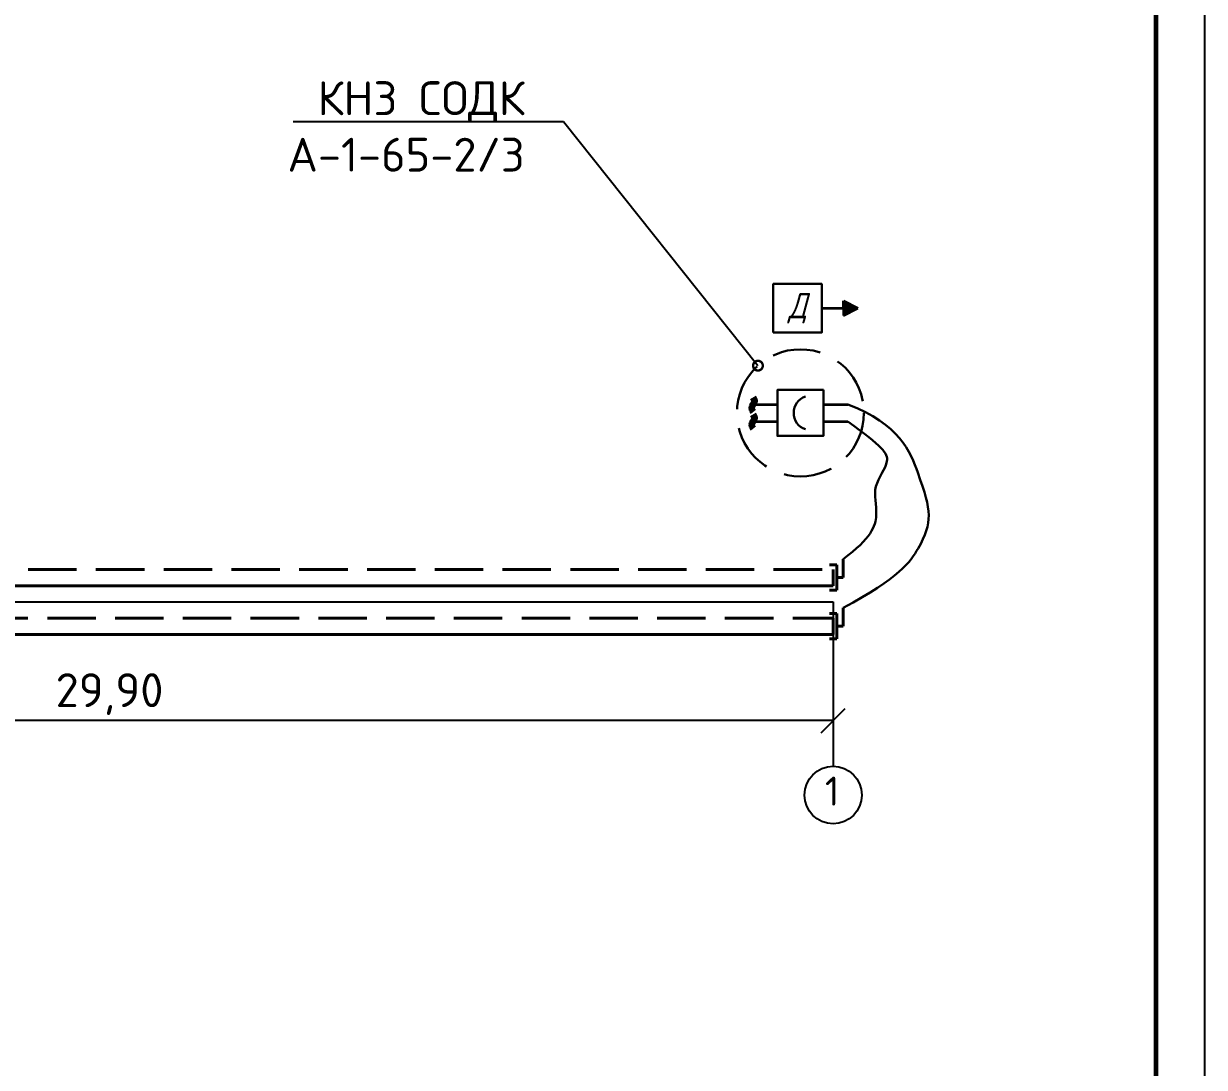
# Model space of a CAD drawing. Header units: millimetres. Extents: x -112426 to 8831, y 1218 to 38707.
# Drawn here: x 4138.7 to 4260.7, y 3241.2 to 3348.9 of the extents above; entities that cross this region are included whole.
import ezdxf
from ezdxf import colors
from ezdxf.entities.mleader import LeaderData, LeaderLine
from ezdxf.math import Vec2, Vec3

# ---------------------------------------------------------------- set-up
doc = ezdxf.new("R2010")
doc.units = ezdxf.units.MM
doc.linetypes.add('DASHED', pattern=[7, 5, -2, 0])
for name, color, linetype, lineweight in [('Размер 3.5', 250, 'Continuous', 35), ('Таблица', 250, 'Continuous', 30), ('Тонкие', 5, 'Continuous', 30)]:
    doc.layers.add(name, color=color, linetype=linetype, lineweight=lineweight)
doc.styles.add('-ISOCPEUR-', font='isocpeur.ttf')
doc.styles.add('GOST', font='gost.shx', dxfattribs={"oblique": 15})
doc.dimstyles.new('М 1 к 200', dxfattribs={"dimtxt": 3.5, "dimasz": 2.5, "dimexe": 1.25, "dimexo": 0, "dimtad": 1, "dimlfac": 0.2, "dimrnd": 0.1, "dimzin": 1, "dimtxsty": 'GOST', "dimblk": 'OBLIQUE', "dimcen": 2.5, "dimclrd": 256, "dimclre": 256, "dimclrt": 256, "dimadec": 0, "dimazin": 2, "dimtfac": 1, "dimtmove": 0, "dimatfit": 3, "dimldrblk": 'NONE', "dimfxl": 1.25, "dimlwd": -1, "dimlwe": -1, "dimarcsym": 0})

# ---------------------------------------------------------------- blocks, each defined once
blk = doc.blocks.new('_DotSmall')
at = {"color": 0, "linetype": 'ByBlock', "const_width": 0.5}
blk.add_lwpolyline([(-0.0625, 0, 1), (0.0625, 0, 1)], format="xyb", close=True, dxfattribs=at)
blk = doc.blocks.new('_Oblique')
at = {"color": 0, "linetype": 'ByBlock', "lineweight": -2}
blk.add_line((-0.5, -0.5), (0.5, 0.5), dxfattribs=at)
blk = doc.blocks.new('*D93')
at = {"transparency": 16777216}
for p, q in [((4072.83, 3289.22), (4072.83, 3275.72)), ((4222.33, 3289.22), (4222.33, 3275.72)), ((4222.33, 3276.97), (4072.83, 3276.97))]:
    blk.add_line(p, q, dxfattribs=at)
at = {"layer": 'Defpoints', "color": 0, "transparency": 16777216}
for p in [(4072.83, 3289.22), (4222.33, 3289.22), (4072.83, 3276.97)]:
    blk.add_point(p, dxfattribs=at)
at = {"transparency": 16777216, "xscale": 2.5, "yscale": 2.5, "zscale": 2.5, "rotation": 180}
blk.add_blockref('_Oblique', (4072.83, 3276.97), dxfattribs=at)
at = {"transparency": 16777216, "xscale": 2.5, "yscale": 2.5, "zscale": 2.5}
blk.add_blockref('_Oblique', (4222.33, 3276.97), dxfattribs=at)
at = {"transparency": 16777216, "insert": (4147.58, 3279.7), "char_height": 3.5, "attachment_point": 5, "style": '-ISOCPEUR-'}
blk.add_mtext('29,90', dxfattribs=at)
blk = doc.blocks.new('_None')

msp = doc.modelspace()

# ---------------------------------------------------------------- hatches: boundary and pattern name
at = {"layer": 'Размер 3.5'}
h = msp.add_hatch(color=4, dxfattribs=at)
h.dxf.hatch_style = 1
h.paths.add_polyline_path([(4223.402, 3320.293), (4223.402, 3319.546), (4223.402, 3318.799), (4224.896, 3319.546)])

# ---------------------------------------------------------------- linework, layer by layer
at = {"color": 1, "linetype": 'ByBlock', "lineweight": 40}
for p, q in [((4223.356, 3291.735), (4223.356, 3293.637)), ((4222.709, 3293.038), (4221.952, 3293.038)), ((4222.332, 3292.572), (4222.332, 3290.897)), ((4222.709, 3293.038), (4222.709, 3291.735)), ((4222.709, 3291.735), (4223.356, 3291.735)), ((4222.709, 3290.432), (4222.709, 3291.735)), ((4074.507, 3290.897), (4222.332, 3290.897)), ((4222.709, 3290.432), (4221.952, 3290.432))]:
    msp.add_line(p, q, dxfattribs=at)
at = {"color": 1, "linetype": 'DASHED', "lineweight": 40}
msp.add_line((4076.182, 3292.572), (4222.332, 3292.572), dxfattribs=at)
for p, q in [((4072.832, 3289.222), (4222.332, 3289.222)), ((4222.332, 3289.222), (4222.332, 3272.245))]:
    msp.add_line(p, q)
at = {"color": 5, "linetype": 'ByBlock', "lineweight": 40}
for p, q in [((4223.356, 3286.71), (4223.356, 3288.612)), ((4222.709, 3288.013), (4221.952, 3288.013)), ((4222.332, 3287.547), (4222.332, 3285.872)), ((4222.709, 3288.013), (4222.709, 3286.71)), ((4222.709, 3286.71), (4223.356, 3286.71)), ((4222.709, 3285.407), (4222.709, 3286.71)), ((4069.482, 3285.872), (4222.332, 3285.872)), ((4222.709, 3285.407), (4221.952, 3285.407))]:
    msp.add_line(p, q, dxfattribs=at)
at = {"color": 5, "linetype": 'DASHED', "lineweight": 40}
msp.add_line((4071.157, 3287.547), (4222.332, 3287.547), dxfattribs=at)
msp.add_lwpolyline([(3071.68, 3537.538), (4260.68, 3537.538), (4260.68, 3117.538), (3071.68, 3117.538)], close=True)
at = {"const_width": 0.5}
msp.add_lwpolyline([(3091.68, 3532.538), (4255.68, 3532.538), (4255.68, 3122.538), (3091.68, 3122.538)], close=True, dxfattribs=at)
msp.add_circle((4222.332, 3269.28), 2.965)
at = {"layer": 'Размер 3.5'}
for p, q in [((4223.402, 3319.546), (4223.402, 3320.293)), ((4223.402, 3320.293), (4224.896, 3319.546)), ((4221.161, 3319.546), (4223.402, 3319.546)), ((4223.402, 3319.546), (4223.402, 3318.799)), ((4223.402, 3318.799), (4224.896, 3319.546)), ((4214.066, 3309.608), (4216.58, 3309.608)), ((4221.323, 3309.608), (4223.837, 3309.608)), ((4214.066, 3307.863), (4216.58, 3307.863)), ((4221.323, 3307.863), (4223.837, 3307.863))]:
    msp.add_line(p, q, dxfattribs=at)
at = {"layer": 'Тонкие', "color": 18, "true_color": 0x000000}
for points in [[(4216.142, 3317.036), (4221.161, 3317.036), (4221.161, 3322.055), (4216.142, 3322.055)], [(4221.323, 3311.107), (4216.58, 3311.107), (4216.58, 3306.364), (4221.323, 3306.364)]]:
    msp.add_lwpolyline(points, close=True, dxfattribs=at)
at = {"layer": 'Тонкие', "color": 18, "lineweight": 100, "true_color": 0x000000}
for points in [[(4214.095, 3308.863), (4213.951, 3309.035), (4213.922, 3309.236), (4213.951, 3309.436), (4214.066, 3309.608), (4214.238, 3309.953), (4214.181, 3310.153), (4214.066, 3310.326)], [(4214.095, 3307.117), (4213.951, 3307.289), (4213.922, 3307.49), (4213.951, 3307.691), (4214.066, 3307.863), (4214.238, 3308.207), (4214.181, 3308.408), (4214.066, 3308.58)]]:
    msp.add_lwpolyline(points, dxfattribs=at)
at = {"layer": 'Тонкие', "linetype": 'DASHED'}
msp.add_circle((4218.951, 3308.736), 6.561, dxfattribs=at)
at = {"layer": 'Тонкие', "color": 18, "true_color": 0x000000}
msp.add_arc((4220.039, 3308.736), 1.786, 108.5159, 251.4841, dxfattribs=at)
at = {"layer": 'Тонкие'}
for points in [[(4223.837, 3309.608), (4229.22, 3307.596), (4231.434, 3301.71), (4232.571, 3298.076), (4231.524, 3295.11), (4229.161, 3291.666), (4223.356, 3288.612)], [(4223.837, 3307.863), (4227.455, 3305.245), (4228.564, 3303.856), (4226.196, 3301.18), (4227.149, 3298.295), (4226.286, 3295.794), (4223.356, 3293.637)]]:
    msp.add_open_spline(points, degree=3, dxfattribs=at)

# ---------------------------------------------------------------- texts
at = {"insert": (4221.474, 3271.186), "char_height": 3, "attachment_point": 1, "style": '-ISOCPEUR-'}
msp.add_mtext_dynamic_manual_height_columns('1', width=6.35969, gutter_width=12.5, heights=[0], dxfattribs=at)
at = {"layer": 'Таблица', "insert": (4218.651, 3319.546), "char_height": 2.61476, "attachment_point": 5, "style": 'GOST'}
msp.add_mtext_dynamic_manual_height_columns('{\\C256;\\c0;Д}', width=5.01913, gutter_width=13.074, heights=[0], dxfattribs=at)

# ---------------------------------------------------------------- dimensions: what is measured, and where the dimension line sits
dim = msp.add_linear_dim(base=(4072.832, 3276.972), p1=(4222.332, 3289.222), p2=(4072.832, 3289.222), dimstyle='М 1 к 200', override={"dimtxsty": '-ISOCPEUR-'})
dim.commit()
dim.dimension.update_dxf_attribs({"geometry": '*D93', "text_midpoint": (4147.582, 3279.697)})

# ---------------------------------------------------------------- next in the draw order: leaders
at = {"layer": 'Размер 3.5'}
ml = msp.add_multileader_mtext('Standard', dxfattribs=at)
ml.set_content('КНЗ СОДК\\PА-1-65-2/3', color=256, style='-ISOCPEUR-')
ml.set_leader_properties()
ml.set_arrow_properties(name='DOTSMALL')
ml.build(insert=Vec2(0, 0))
ml.multileader.update_dxf_attribs({"text_left_attachment_type": 6, "text_right_attachment_type": 6, "dogleg_length": 2, "arrow_head_size": 2})
ctx = ml.context
ctx.base_point, ctx.char_height, ctx.arrow_head_size, ctx.plane_origin = Vec3(4164.666, 3338.781), 3.5, 2, Vec3(4222.502, 3334.049)
ctx.left_attachment, ctx.right_attachment, ctx.text_align_type = 6, 6, 2
notes = []
notes.append((ctx, [(1, (1, 1, 0), (4194.466, 3338.781), (-1, 0), 2, [(0, [(4214.565, 3313.614)], 0, [])])]))
ctx.mtext.insert, ctx.mtext.alignment, ctx.mtext.flow_direction = Vec3(4190.466, 3342.981), 3, 5
ctx.mtext.has_bg_fill, ctx.mtext.bg_color, ctx.mtext.bg_scale_factor, ctx.mtext.bg_transparency, ctx.mtext.use_window_bg_color = 1, -1027028792, 1.5, 0, 1
for ctx, leaders in notes:
    for number, flags, end, landing, length, lines in leaders:
        leader = LeaderData()
        leader.index, (leader.has_last_leader_line, leader.has_dogleg_vector, leader.attachment_direction) = number, flags
        leader.last_leader_point, leader.dogleg_vector, leader.dogleg_length = Vec3(end), Vec3(landing), length
        for number, points, colour, breaks in lines:
            line = LeaderLine()
            line.index, line.vertices, line.color, line.breaks = number, Vec3.list(points), colors.encode_raw_color(colour), breaks
            leader.lines.append(line)
        ctx.leaders.append(leader)

doc.saveas('drawing.dxf')
